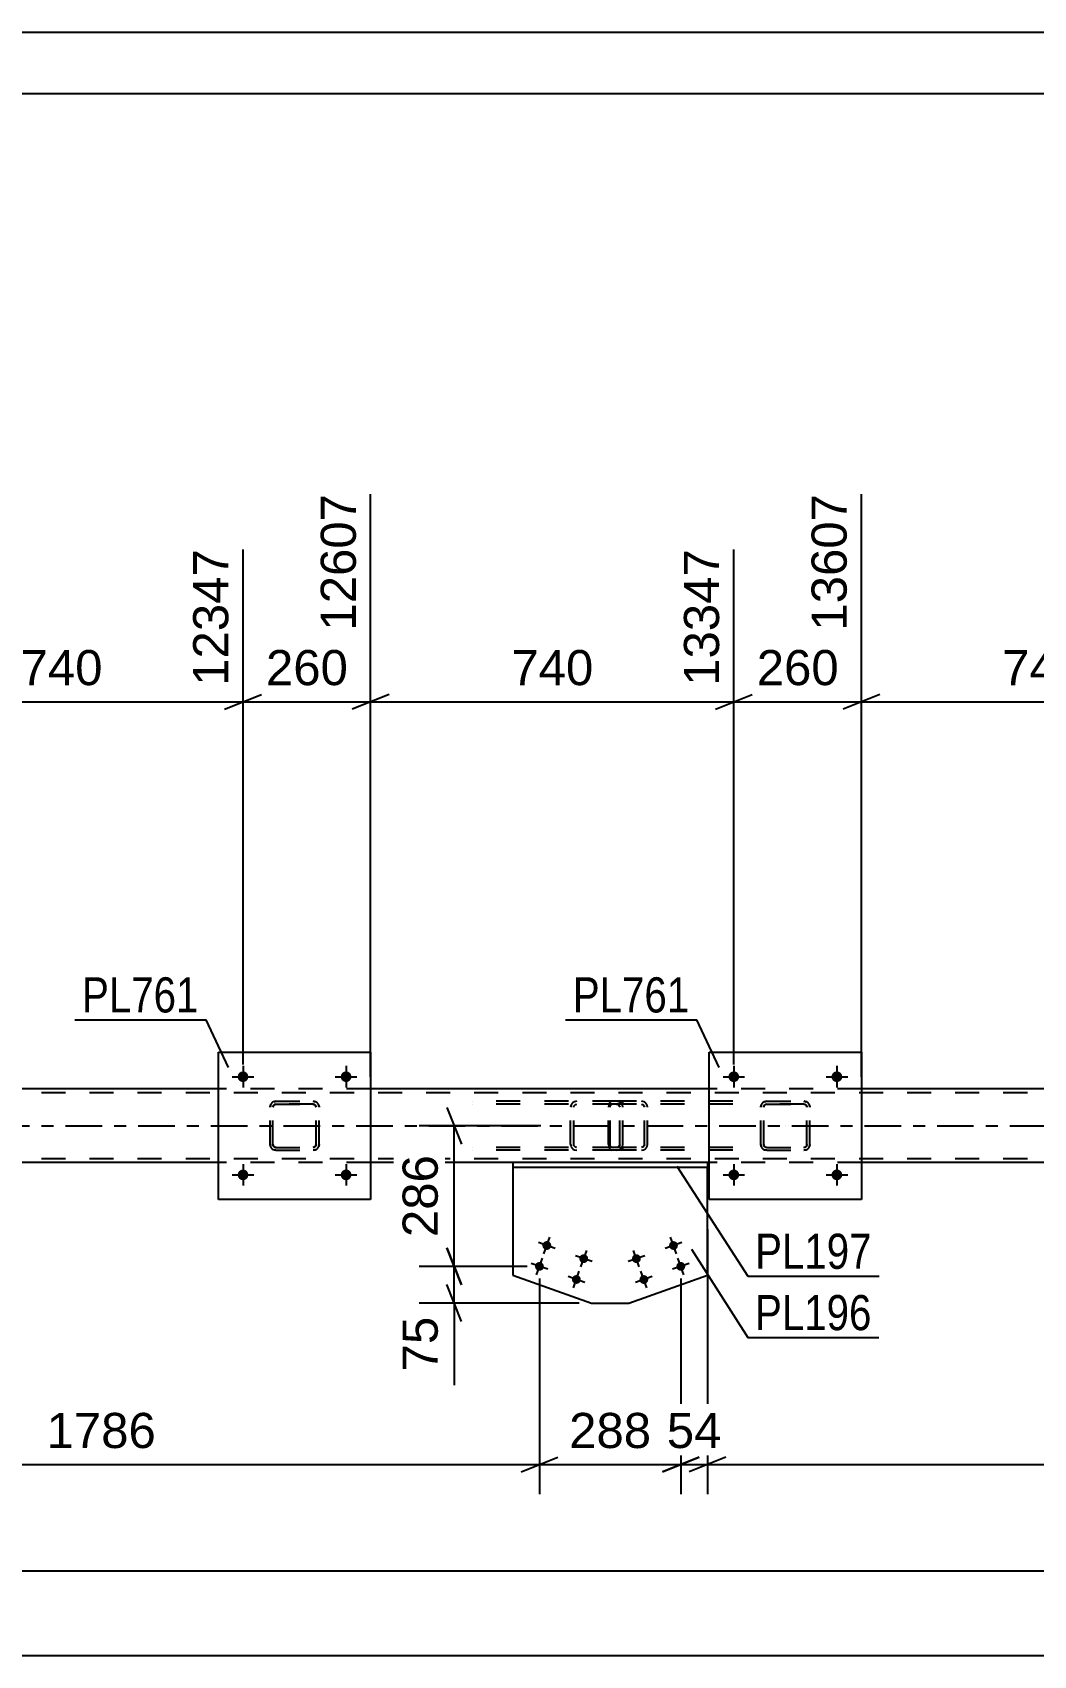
# Model space of a CAD drawing. Header units: millimetres. Extents: x 0 to 1189, y 0 to 841.
# Drawn here: x 603.8 to 685.4, y 708.7 to 841 of the extents above; entities that cross this region are included whole.
import ezdxf

# ---------------------------------------------------------------- set-up
doc = ezdxf.new("R2010")
doc.units = ezdxf.units.MM
doc.linetypes.add('DXK_LINE_DOT2', pattern=[3.9198, 1.9599, -1.9599])
doc.linetypes.add('DXK_LINE_DOT3', pattern=[5.9187, 2.979, -0.9799, 0.9799, -0.9799])
doc.styles.add('Arial', font='ARIAL.TTF', dxfattribs={"height": 0.2})
doc.styles.add('Arial Narrow', font='ARIALN.TTF', dxfattribs={"height": 0.2})

# ---------------------------------------------------------------- blocks, each defined once
blk = doc.blocks.new('Unknown-203770571-1117')
at = {"color": 5, "linetype": 'Continuous'}
for p, q in [((1189, 841), (0, 841)), ((1184, 836), (5, 836))]:
    blk.add_line(p, q, dxfattribs=at)
blk = doc.blocks.new('Part-203770571-5177 - 5147')
at = {"color": 7, "linetype": 'DXK_LINE_DOT2'}
for p, q in [((650.74, 753.57), (650.72, 753.39)), ((650.72, 750.35), (650.72, 753.39)), ((650.8, 753.73), (650.74, 753.57)), ((650.88, 753.83), (650.8, 753.73)), ((650.85, 753.39), (650.86, 753.48)), ((650.85, 750.35), (650.85, 753.39)), ((650.86, 753.48), (650.89, 753.56)), ((650.99, 753.87), (650.88, 753.83)), ((650.89, 753.56), (650.94, 753.61)), ((650.94, 753.61), (650.99, 753.63)), ((660.84, 753.87), (650.99, 753.87)), ((660.84, 753.63), (650.99, 753.63)), ((651.89, 753.63), (651.89, 753.87)), ((653.59, 753.83), (653.4, 753.87)), ((653.4, 753.63), (653.49, 753.61)), ((653.49, 753.61), (653.57, 753.56)), ((653.57, 753.56), (653.63, 753.48)), ((653.63, 753.48), (653.65, 753.39)), ((653.65, 750.35), (653.65, 753.39)), ((653.9, 753.39), (653.86, 753.57)), ((653.9, 750.35), (653.9, 753.39)), ((650.72, 750.35), (650.74, 750.17)), ((650.86, 750.26), (650.85, 750.35)), ((650.89, 750.18), (650.86, 750.26)), ((653.63, 750.26), (653.57, 750.18)), ((653.65, 750.35), (653.63, 750.26)), ((653.86, 750.17), (653.9, 750.35)), ((650.74, 750.17), (650.8, 750.01)), ((650.8, 750.01), (650.88, 749.91)), ((650.88, 749.91), (650.99, 749.87)), ((650.94, 750.13), (650.89, 750.18)), ((650.99, 750.11), (650.94, 750.13)), ((660.84, 750.11), (650.99, 750.11)), ((660.84, 749.87), (650.99, 749.87)), ((651.89, 749.87), (651.89, 750.11)), ((653.49, 750.13), (653.4, 750.11)), ((653.4, 749.87), (653.59, 749.91)), ((653.57, 750.18), (653.49, 750.13))]:
    blk.add_line(p, q, dxfattribs=at)
for centre, start, end in [((653.41, 753.37), 23.8951, 68.8487), ((653.41, 750.37), 291.1513, 336.1049)]:
    blk.add_arc(centre, 0.492, start, end, dxfattribs=at)
blk = doc.blocks.new('Part-203770571-5179 - 5147')
at = {"color": 7, "linetype": 'DXK_LINE_DOT2'}
for p, q in [((651.37, 753.87), (639.6, 753.87)), ((651.37, 753.63), (639.6, 753.63)), ((647.67, 753.57), (647.63, 753.39)), ((647.63, 750.35), (647.63, 753.39)), ((647.88, 753.39), (647.9, 753.48)), ((647.88, 750.35), (647.88, 753.39)), ((647.9, 753.48), (647.96, 753.56)), ((648.14, 753.87), (647.94, 753.83)), ((647.96, 753.56), (648.04, 753.61)), ((648.04, 753.61), (648.14, 753.63)), ((651.57, 753.83), (651.37, 753.87)), ((651.37, 753.63), (651.47, 753.61)), ((651.47, 753.61), (651.56, 753.56)), ((651.56, 753.56), (651.61, 753.48)), ((651.61, 753.48), (651.63, 753.39)), ((651.63, 750.35), (651.63, 753.39)), ((651.89, 753.39), (651.85, 753.57)), ((651.89, 750.35), (651.89, 753.39)), ((647.63, 750.35), (647.67, 750.17)), ((647.9, 750.26), (647.88, 750.35)), ((647.96, 750.18), (647.9, 750.26)), ((651.61, 750.26), (651.56, 750.18)), ((651.63, 750.35), (651.61, 750.26)), ((651.85, 750.17), (651.89, 750.35)), ((651.37, 750.11), (639.6, 750.11)), ((651.37, 749.87), (639.6, 749.87)), ((647.94, 749.91), (648.14, 749.87)), ((648.04, 750.13), (647.96, 750.18)), ((648.14, 750.11), (648.04, 750.13)), ((651.47, 750.13), (651.37, 750.11)), ((651.37, 749.87), (651.57, 749.91)), ((651.56, 750.18), (651.47, 750.13))]:
    blk.add_line(p, q, dxfattribs=at)
for centre, start, end in [((648.12, 753.37), 110.7583, 155.68), ((651.39, 753.37), 24.32, 69.2417), ((648.12, 750.37), 204.32, 249.2417), ((651.39, 750.37), 290.7583, 335.68)]:
    blk.add_arc(centre, 0.496, start, end, dxfattribs=at)
blk = doc.blocks.new('Part-203770571-5318 - 5147')
at = {"color": 7, "linetype": 'DXK_LINE_DOT2'}
for p, q in [((663.13, 753.39), (663.17, 753.57)), ((663.17, 753.57), (663.13, 753.39)), ((663.13, 750.35), (663.13, 753.39)), ((663.37, 753.39), (663.39, 753.48)), ((663.39, 753.48), (663.37, 753.39)), ((663.37, 750.35), (663.37, 753.39)), ((663.39, 753.48), (663.44, 753.56)), ((663.44, 753.56), (663.39, 753.48)), ((663.43, 753.83), (663.61, 753.87)), ((663.61, 753.87), (663.43, 753.83)), ((663.44, 753.56), (663.52, 753.61)), ((663.52, 753.61), (663.44, 753.56)), ((663.52, 753.61), (663.61, 753.63)), ((663.61, 753.63), (663.52, 753.61)), ((663.61, 753.87), (666.65, 753.87)), ((663.61, 753.87), (663.61, 753.87)), ((663.61, 753.87), (666.65, 753.87)), ((663.61, 753.63), (666.65, 753.63)), ((663.61, 753.63), (663.61, 753.63)), ((666.65, 753.63), (663.61, 753.63)), ((666.65, 753.87), (666.65, 753.87)), ((666.65, 753.87), (666.84, 753.83)), ((666.84, 753.83), (666.65, 753.87)), ((666.65, 753.63), (666.65, 753.63)), ((666.65, 753.63), (666.74, 753.61)), ((666.74, 753.61), (666.65, 753.63)), ((666.74, 753.61), (666.82, 753.56)), ((666.82, 753.56), (666.74, 753.61)), ((666.82, 753.56), (666.87, 753.48)), ((666.87, 753.48), (666.82, 753.56)), ((666.87, 753.48), (666.89, 753.39)), ((666.89, 753.39), (666.87, 753.48)), ((666.89, 750.35), (666.89, 753.39)), ((667.1, 753.57), (667.13, 753.39)), ((667.13, 753.39), (667.1, 753.57)), ((667.13, 750.35), (667.13, 753.39)), ((663.17, 750.17), (663.13, 750.35)), ((663.13, 750.35), (663.17, 750.16)), ((663.39, 750.26), (663.37, 750.35)), ((663.37, 750.35), (663.39, 750.26)), ((663.44, 750.18), (663.39, 750.26)), ((663.39, 750.26), (663.44, 750.18)), ((666.87, 750.26), (666.82, 750.18)), ((666.82, 750.18), (666.87, 750.26)), ((666.89, 750.35), (666.87, 750.26)), ((666.87, 750.26), (666.89, 750.35)), ((667.13, 750.35), (667.1, 750.17)), ((667.1, 750.16), (667.13, 750.35)), ((663.61, 749.87), (663.43, 749.91)), ((663.43, 749.9), (663.61, 749.87)), ((663.52, 750.13), (663.44, 750.18)), ((663.44, 750.18), (663.52, 750.13)), ((663.61, 750.11), (663.52, 750.13)), ((663.52, 750.13), (663.61, 750.11)), ((663.61, 750.11), (666.65, 750.11)), ((663.61, 750.11), (663.61, 750.11)), ((663.61, 750.11), (666.65, 750.11)), ((663.61, 749.87), (666.65, 749.87)), ((663.61, 749.87), (663.61, 749.87)), ((663.61, 749.87), (666.65, 749.87)), ((666.74, 750.13), (666.65, 750.11)), ((666.65, 750.11), (666.74, 750.13)), ((666.65, 750.11), (666.65, 750.11)), ((666.84, 749.91), (666.65, 749.87)), ((666.65, 749.87), (666.84, 749.9)), ((666.65, 749.87), (666.65, 749.87)), ((666.82, 750.18), (666.74, 750.13)), ((666.74, 750.13), (666.82, 750.18))]:
    blk.add_line(p, q, dxfattribs=at)
at = {"color": 7, "linetype": 'DXK_LINE_DOT3'}
blk.add_line((665.13, 751.87), (665.13, 751.87), dxfattribs=at)
at = {"color": 7, "linetype": 'DXK_LINE_DOT2'}
for centre, start, end in [((663.61, 753.39), 112.5, 157.5), ((663.61, 753.39), 112.5, 157.5), ((666.65, 753.39), 22.5, 67.5), ((666.65, 753.39), 22.5, 67.5), ((663.61, 750.35), 202.5, 247.5), ((663.61, 750.35), 202.5, 247.5), ((666.65, 750.35), 292.5, 337.5), ((666.65, 750.35), 292.5, 337.5)]:
    blk.add_arc(centre, 0.48, start, end, dxfattribs=at)
blk = doc.blocks.new('Part-203770571-5323 - 5147')
at = {"color": 2, "linetype": 'Continuous'}
for p, q in [((658.93, 745.87), (658.93, 757.87)), ((658.93, 757.87), (671.33, 757.87)), ((671.33, 757.87), (671.33, 745.87)), ((671.33, 745.87), (658.93, 745.87))]:
    blk.add_line(p, q, dxfattribs=at)
blk = doc.blocks.new('Part-203770571-5351 - 5147')
at = {"color": 2, "linetype": 'Continuous'}
for p, q in [((618.93, 745.87), (618.93, 757.87)), ((618.93, 757.87), (631.33, 757.87)), ((631.33, 757.87), (631.33, 745.87)), ((631.33, 745.87), (618.93, 745.87))]:
    blk.add_line(p, q, dxfattribs=at)
blk = doc.blocks.new('Part-203770571-5352 - 5147')
at = {"color": 7, "linetype": 'DXK_LINE_DOT2'}
for p, q in [((623.13, 753.39), (623.17, 753.57)), ((623.17, 753.57), (623.13, 753.39)), ((623.13, 750.35), (623.13, 753.39)), ((623.37, 753.39), (623.39, 753.48)), ((623.39, 753.48), (623.37, 753.39)), ((623.37, 750.35), (623.37, 753.39)), ((623.39, 753.48), (623.44, 753.56)), ((623.44, 753.56), (623.39, 753.48)), ((623.43, 753.83), (623.61, 753.87)), ((623.61, 753.87), (623.43, 753.83)), ((623.44, 753.56), (623.52, 753.61)), ((623.52, 753.61), (623.44, 753.56)), ((623.52, 753.61), (623.61, 753.63)), ((623.61, 753.63), (623.52, 753.61)), ((623.61, 753.87), (626.65, 753.87)), ((623.61, 753.87), (623.61, 753.87)), ((623.61, 753.87), (626.65, 753.87)), ((623.61, 753.63), (626.65, 753.63)), ((623.61, 753.63), (623.61, 753.63)), ((626.65, 753.63), (623.61, 753.63)), ((626.65, 753.87), (626.65, 753.87)), ((626.65, 753.87), (626.84, 753.83)), ((626.84, 753.83), (626.65, 753.87)), ((626.65, 753.63), (626.65, 753.63)), ((626.65, 753.63), (626.74, 753.61)), ((626.74, 753.61), (626.65, 753.63)), ((626.74, 753.61), (626.82, 753.56)), ((626.82, 753.56), (626.74, 753.61)), ((626.82, 753.56), (626.87, 753.48)), ((626.87, 753.48), (626.82, 753.56)), ((626.87, 753.48), (626.89, 753.39)), ((626.89, 753.39), (626.87, 753.48)), ((626.89, 750.35), (626.89, 753.39)), ((627.1, 753.57), (627.13, 753.39)), ((627.13, 753.39), (627.1, 753.57)), ((627.13, 750.35), (627.13, 753.39)), ((623.17, 750.17), (623.13, 750.35)), ((623.13, 750.35), (623.17, 750.16)), ((623.39, 750.26), (623.37, 750.35)), ((623.37, 750.35), (623.39, 750.26)), ((623.44, 750.18), (623.39, 750.26)), ((623.39, 750.26), (623.44, 750.18)), ((626.87, 750.26), (626.82, 750.18)), ((626.82, 750.18), (626.87, 750.26)), ((626.89, 750.35), (626.87, 750.26)), ((626.87, 750.26), (626.89, 750.35)), ((627.13, 750.35), (627.1, 750.17)), ((627.1, 750.16), (627.13, 750.35)), ((623.61, 749.87), (623.43, 749.91)), ((623.43, 749.9), (623.61, 749.87)), ((623.52, 750.13), (623.44, 750.18)), ((623.44, 750.18), (623.52, 750.13)), ((623.61, 750.11), (623.52, 750.13)), ((623.52, 750.13), (623.61, 750.11)), ((623.61, 750.11), (626.65, 750.11)), ((623.61, 750.11), (623.61, 750.11)), ((623.61, 750.11), (626.65, 750.11)), ((623.61, 749.87), (626.65, 749.87)), ((623.61, 749.87), (623.61, 749.87)), ((623.61, 749.87), (626.65, 749.87)), ((626.74, 750.13), (626.65, 750.11)), ((626.65, 750.11), (626.74, 750.13)), ((626.65, 750.11), (626.65, 750.11)), ((626.84, 749.91), (626.65, 749.87)), ((626.65, 749.87), (626.84, 749.9)), ((626.65, 749.87), (626.65, 749.87)), ((626.82, 750.18), (626.74, 750.13)), ((626.74, 750.13), (626.82, 750.18))]:
    blk.add_line(p, q, dxfattribs=at)
at = {"color": 7, "linetype": 'DXK_LINE_DOT3'}
blk.add_line((625.13, 751.87), (625.13, 751.87), dxfattribs=at)
at = {"color": 7, "linetype": 'DXK_LINE_DOT2'}
for centre, start, end in [((623.61, 753.39), 112.5, 157.5), ((623.61, 753.39), 112.5, 157.5), ((626.65, 753.39), 22.5, 67.5), ((626.65, 753.39), 22.5, 67.5), ((623.61, 750.35), 202.5, 247.5), ((623.61, 750.35), 202.5, 247.5), ((626.65, 750.35), 292.5, 337.5), ((626.65, 750.35), 292.5, 337.5)]:
    blk.add_arc(centre, 0.48, start, end, dxfattribs=at)
blk = doc.blocks.new('Bolt-203770571-5492 - 5147')
at = {"linetype": 'Continuous'}
for points in [[(645.35, 742.23, -1), (646.03, 741.99, -1)], [(648.36, 741.16, -1), (649.04, 740.92, -1)], [(644.75, 740.53, -1), (645.43, 740.29, -1)], [(647.76, 739.46, -1), (648.44, 739.22, -1)]]:
    blk.add_hatch(color=1, dxfattribs=at).paths.add_polyline_path(points)
at = {"color": 1, "linetype": 'Continuous'}
for p, q in [((646.37, 741.87), (645.01, 742.35)), ((645.45, 741.43), (645.93, 742.78)), ((644.85, 739.73), (645.33, 741.09)), ((649.38, 740.8), (648.03, 741.28)), ((648.46, 740.36), (648.94, 741.71)), ((645.76, 740.17), (644.41, 740.65)), ((647.86, 738.66), (648.34, 740.02)), ((648.78, 739.1), (647.42, 739.58))]:
    blk.add_line(p, q, dxfattribs=at)
blk = doc.blocks.new('Part-203770571-5486 - 5147')
at = {"color": 2, "linetype": 'Continuous'}
for p, q in [((642.92, 748.47), (642.92, 739.69)), ((658.78, 739.69), (658.78, 748.47)), ((642.92, 739.69), (649.33, 737.42)), ((652.37, 737.42), (658.78, 739.69)), ((649.33, 737.42), (652.37, 737.42))]:
    blk.add_line(p, q, dxfattribs=at)
at = {"color": 7, "linetype": 'DXK_LINE_DOT2'}
blk.add_line((658.78, 748.47), (642.92, 748.47), dxfattribs=at)
blk = doc.blocks.new('Bolt-203770571-5373 - 5147')
at = {"linetype": 'Continuous'}
for points in [[(621.37, 747.87, -1), (620.49, 747.87, -1)], [(629.77, 747.87, -1), (628.89, 747.87, -1)]]:
    blk.add_hatch(color=1, dxfattribs=at).paths.add_polyline_path(points)
at = {"color": 1, "linetype": 'Continuous'}
for p, q in [((620.05, 747.87), (621.81, 747.87)), ((620.93, 748.75), (620.93, 746.99)), ((628.45, 747.87), (630.21, 747.87)), ((629.33, 748.75), (629.33, 746.99))]:
    blk.add_line(p, q, dxfattribs=at)
blk = doc.blocks.new('Bolt-203770571-5374 - 5147')
at = {"linetype": 'Continuous'}
for points in [[(621.37, 755.87, -1), (620.49, 755.87, -1)], [(629.77, 755.87, -1), (628.89, 755.87, -1)]]:
    blk.add_hatch(color=1, dxfattribs=at).paths.add_polyline_path(points)
at = {"color": 1, "linetype": 'Continuous'}
for p, q in [((620.05, 755.87), (621.81, 755.87)), ((620.93, 756.75), (620.93, 754.99)), ((628.45, 755.87), (630.21, 755.87)), ((629.33, 756.75), (629.33, 754.99))]:
    blk.add_line(p, q, dxfattribs=at)
blk = doc.blocks.new('Bolt-203770571-5375 - 5147')
at = {"linetype": 'Continuous'}
for points in [[(661.37, 747.87, -1), (660.49, 747.87, -1)], [(669.77, 747.87, -1), (668.89, 747.87, -1)]]:
    blk.add_hatch(color=1, dxfattribs=at).paths.add_polyline_path(points)
at = {"color": 1, "linetype": 'Continuous'}
for p, q in [((660.05, 747.87), (661.81, 747.87)), ((660.93, 748.75), (660.93, 746.99)), ((668.45, 747.87), (670.21, 747.87)), ((669.33, 748.75), (669.33, 746.99))]:
    blk.add_line(p, q, dxfattribs=at)
blk = doc.blocks.new('Bolt-203770571-5376 - 5147')
at = {"linetype": 'Continuous'}
for points in [[(661.37, 755.87, -1), (660.49, 755.87, -1)], [(669.77, 755.87, -1), (668.89, 755.87, -1)]]:
    blk.add_hatch(color=1, dxfattribs=at).paths.add_polyline_path(points)
at = {"color": 1, "linetype": 'Continuous'}
for p, q in [((660.05, 755.87), (661.81, 755.87)), ((660.93, 756.75), (660.93, 754.99)), ((668.45, 755.87), (670.21, 755.87)), ((669.33, 756.75), (669.33, 754.99))]:
    blk.add_line(p, q, dxfattribs=at)
blk = doc.blocks.new('Part-203770571-5416 - 5147')
at = {"color": 7, "linetype": 'DXK_LINE_DOT2'}
for p, q in [((759.33, 754.55), (127.06, 754.55)), ((631.33, 754.87), (618.93, 754.87)), ((671.33, 754.87), (658.93, 754.87)), ((759.33, 749.19), (127.06, 749.19)), ((631.33, 748.87), (618.93, 748.87)), ((658.78, 748.87), (642.92, 748.87)), ((671.33, 748.87), (658.93, 748.87))]:
    blk.add_line(p, q, dxfattribs=at)
at = {"color": 2, "linetype": 'Continuous'}
for p, q in [((618.93, 754.87), (591.33, 754.87)), ((658.93, 754.87), (631.33, 754.87)), ((698.93, 754.87), (671.33, 754.87)), ((618.93, 748.87), (591.33, 748.87)), ((642.92, 748.87), (631.33, 748.87)), ((658.93, 748.87), (658.78, 748.87)), ((698.93, 748.87), (671.33, 748.87))]:
    blk.add_line(p, q, dxfattribs=at)
at = {"color": 7, "linetype": 'DXK_LINE_DOT3'}
blk.add_line((127.06, 751.87), (759.33, 751.87), dxfattribs=at)
blk = doc.blocks.new('Part-203770571-5491 - 5147')
at = {"color": 2, "linetype": 'Continuous'}
for p, q in [((658.78, 748.87), (642.92, 748.87)), ((642.92, 748.87), (642.92, 748.47)), ((658.78, 748.47), (642.92, 748.47)), ((658.78, 748.87), (658.78, 748.47))]:
    blk.add_line(p, q, dxfattribs=at)
blk = doc.blocks.new('Bolt-203770571-5493 - 5147')
at = {"linetype": 'Continuous'}
for points in [[(655.67, 741.99, -1), (656.35, 742.23, -1)], [(652.65, 740.92, -1), (653.33, 741.16, -1)], [(653.26, 739.22, -1), (653.94, 739.46, -1)], [(656.27, 740.29, -1), (656.95, 740.53, -1)]]:
    blk.add_hatch(color=1, dxfattribs=at).paths.add_polyline_path(points)
at = {"color": 1, "linetype": 'Continuous'}
for p, q in [((656.69, 742.35), (655.33, 741.87)), ((656.25, 741.43), (655.77, 742.78)), ((653.67, 741.28), (652.32, 740.8)), ((653.23, 740.36), (652.75, 741.71)), ((656.85, 739.73), (656.37, 741.09)), ((653.84, 738.66), (653.36, 740.02)), ((657.29, 740.65), (655.93, 740.17)), ((654.27, 739.58), (652.92, 739.1))]:
    blk.add_line(p, q, dxfattribs=at)
blk = doc.blocks.new('StraightDimension-203770571-22067 - 5147')
at = {"color": 7, "linetype": 'Continuous'}
for p, q in [((631.33, 755.87), (631.33, 803.36)), ((620.93, 756.87), (620.93, 798.86)), ((619.43, 785.84), (622.43, 787.04)), ((620.93, 786.44), (631.33, 786.44)), ((632.83, 787.04), (629.83, 785.84))]:
    blk.add_line(p, q, dxfattribs=at)
at = {"color": 0}
blk.add_wipeout([(630.07, 787.19), (630.07, 791.39), (622.2, 791.39), (622.2, 787.19)], dxfattribs=at)
at = {"color": 3, "style": 'Arial'}
blk.add_text('260', height=2.865, dxfattribs=at).set_placement((622.8, 787.79))
at = {"color": 0, "linetype": 'Continuous'}
blk.add_wipeout([(630.73, 803.96), (626.53, 803.96), (626.53, 791.64), (630.73, 791.64)], dxfattribs=at)
at = {"color": 3, "linetype": 'Continuous', "style": 'Arial'}
blk.add_text('12607', height=2.865, rotation=90.0002, dxfattribs=at).set_placement((630.13, 792.24))
blk = doc.blocks.new('StraightDimension-203770571-22064 - 5147')
at = {"color": 7, "linetype": 'Continuous'}
for p, q in [((671.33, 755.87), (671.33, 803.36)), ((700.93, 756.87), (700.93, 798.86)), ((672.83, 787.04), (669.83, 785.84)), ((671.33, 786.44), (700.93, 786.44)), ((699.43, 785.84), (702.43, 787.04))]:
    blk.add_line(p, q, dxfattribs=at)
at = {"color": 0}
blk.add_wipeout([(690.07, 787.19), (690.07, 791.39), (682.2, 791.39), (682.2, 787.19)], dxfattribs=at)
at = {"color": 3, "style": 'Arial'}
blk.add_text('740', height=2.865, dxfattribs=at).set_placement((682.8, 787.79))
at = {"color": 0, "linetype": 'Continuous'}
blk.add_wipeout([(700.33, 799.46), (696.13, 799.46), (696.13, 787.14), (700.33, 787.14)], dxfattribs=at)
at = {"color": 3, "linetype": 'Continuous', "style": 'Arial'}
blk.add_text('14347', height=2.865, rotation=90.0002, dxfattribs=at).set_placement((699.73, 787.74))
blk = doc.blocks.new('StraightDimension-203770571-22066 - 5147')
at = {"color": 7, "linetype": 'Continuous'}
for p, q in [((631.33, 755.87), (631.33, 803.36)), ((660.93, 756.87), (660.93, 798.86)), ((632.83, 787.04), (629.83, 785.84)), ((631.33, 786.44), (660.93, 786.44)), ((659.43, 785.84), (662.43, 787.04))]:
    blk.add_line(p, q, dxfattribs=at)
at = {"color": 0}
blk.add_wipeout([(650.07, 787.19), (650.07, 791.39), (642.2, 791.39), (642.2, 787.19)], dxfattribs=at)
at = {"color": 3, "style": 'Arial'}
blk.add_text('740', height=2.865, dxfattribs=at).set_placement((642.8, 787.79))
at = {"color": 0, "linetype": 'Continuous'}
blk.add_wipeout([(660.33, 799.46), (656.13, 799.46), (656.13, 787.14), (660.33, 787.14)], dxfattribs=at)
at = {"color": 3, "linetype": 'Continuous', "style": 'Arial'}
blk.add_text('13347', height=2.865, rotation=90.0002, dxfattribs=at).set_placement((659.73, 787.74))
blk = doc.blocks.new('StraightDimension-203770571-5887 - 5147')
at = {"color": 7, "linetype": 'Continuous'}
blk.add_line((126.26, 715.58), (772.23, 715.58), dxfattribs=at)
blk = doc.blocks.new('StraightDimension-203770571-6618 - 5147')
at = {"color": 7, "linetype": 'Continuous'}
blk.add_line((127.06, 708.68), (771.43, 708.68), dxfattribs=at)
blk = doc.blocks.new('StraightDimension-203770571-39113 - 5147')
at = {"color": 7, "linetype": 'Continuous'}
for p, q in [((645.09, 739.41), (645.09, 721.85)), ((656.61, 739.41), (656.61, 721.85)), ((643.59, 723.65), (646.59, 724.85)), ((645.09, 724.25), (656.61, 724.25)), ((658.11, 724.85), (655.11, 723.65))]:
    blk.add_line(p, q, dxfattribs=at)
at = {"color": 0}
blk.add_wipeout([(654.78, 725), (654.78, 729.2), (646.91, 729.2), (646.91, 725)], dxfattribs=at)
at = {"color": 3, "style": 'Arial'}
blk.add_text('288', height=2.865, dxfattribs=at).set_placement((647.51, 725.6))
blk = doc.blocks.new('StraightDimension-203770571-22065 - 5147')
at = {"color": 7, "linetype": 'Continuous'}
for p, q in [((671.33, 755.87), (671.33, 803.36)), ((660.93, 756.87), (660.93, 798.86)), ((659.43, 785.84), (662.43, 787.04)), ((660.93, 786.44), (671.33, 786.44)), ((672.83, 787.04), (669.83, 785.84))]:
    blk.add_line(p, q, dxfattribs=at)
at = {"color": 0}
blk.add_wipeout([(670.07, 787.19), (670.07, 791.39), (662.2, 791.39), (662.2, 787.19)], dxfattribs=at)
at = {"color": 3, "style": 'Arial'}
blk.add_text('260', height=2.865, dxfattribs=at).set_placement((662.8, 787.79))
at = {"color": 0, "linetype": 'Continuous'}
blk.add_wipeout([(670.73, 803.96), (666.53, 803.96), (666.53, 791.64), (670.73, 791.64)], dxfattribs=at)
at = {"color": 3, "linetype": 'Continuous', "style": 'Arial'}
blk.add_text('13607', height=2.865, rotation=90.0002, dxfattribs=at).set_placement((670.13, 792.24))
blk = doc.blocks.new('StraightDimension-203770571-22068 - 5147')
at = {"color": 7, "linetype": 'Continuous'}
for p, q in [((591.33, 755.87), (591.33, 803.36)), ((620.93, 756.87), (620.93, 798.86)), ((592.83, 787.04), (589.83, 785.84)), ((591.33, 786.44), (620.93, 786.44)), ((619.43, 785.84), (622.43, 787.04))]:
    blk.add_line(p, q, dxfattribs=at)
at = {"color": 0}
blk.add_wipeout([(610.07, 787.19), (610.07, 791.39), (602.2, 791.39), (602.2, 787.19)], dxfattribs=at)
at = {"color": 3, "style": 'Arial'}
blk.add_text('740', height=2.865, dxfattribs=at).set_placement((602.8, 787.79))
at = {"color": 0, "linetype": 'Continuous'}
blk.add_wipeout([(620.33, 799.46), (616.13, 799.46), (616.13, 787.14), (620.33, 787.14)], dxfattribs=at)
at = {"color": 3, "linetype": 'Continuous', "style": 'Arial'}
blk.add_text('12347', height=2.865, rotation=90.0002, dxfattribs=at).set_placement((619.73, 787.74))
blk = doc.blocks.new('StraightDimension-203770571-39111 - 5147')
at = {"color": 7, "linetype": 'Continuous'}
for p, q in [((658.78, 743.45), (658.78, 721.85)), ((730.22, 739.41), (730.22, 721.85)), ((660.28, 724.85), (657.28, 723.65)), ((658.78, 724.25), (730.22, 724.25)), ((728.72, 723.65), (731.72, 724.85))]:
    blk.add_line(p, q, dxfattribs=at)
at = {"color": 0}
blk.add_wipeout([(699.55, 725), (699.55, 729.2), (689.45, 729.2), (689.45, 725)], dxfattribs=at)
at = {"color": 3, "style": 'Arial'}
blk.add_text('1786', height=2.865, dxfattribs=at).set_placement((690.05, 725.6))
blk = doc.blocks.new('StraightDimension-203770571-39114 - 5147')
at = {"color": 7, "linetype": 'Continuous'}
for p, q in [((573.64, 745.43), (573.64, 721.85)), ((645.09, 739.41), (645.09, 721.85)), ((575.14, 724.85), (572.14, 723.65)), ((573.64, 724.25), (645.09, 724.25)), ((643.59, 723.65), (646.59, 724.85))]:
    blk.add_line(p, q, dxfattribs=at)
at = {"color": 0}
blk.add_wipeout([(614.41, 725), (614.41, 729.2), (604.32, 729.2), (604.32, 725)], dxfattribs=at)
at = {"color": 3, "style": 'Arial'}
blk.add_text('1786', height=2.865, dxfattribs=at).set_placement((604.92, 725.6))
blk = doc.blocks.new('StraightDimension-203770571-39112 - 5147')
at = {"color": 7, "linetype": 'Continuous'}
for p, q in [((658.78, 743.45), (658.78, 721.85)), ((656.61, 739.41), (656.61, 721.85)), ((655.11, 723.65), (658.11, 724.85)), ((656.61, 724.25), (658.78, 724.25)), ((660.28, 724.85), (657.28, 723.65))]:
    blk.add_line(p, q, dxfattribs=at)
at = {"color": 0}
blk.add_wipeout([(660.52, 725), (660.52, 729.2), (654.87, 729.2), (654.87, 725)], dxfattribs=at)
at = {"color": 3, "style": 'Arial'}
blk.add_text('54', height=2.865, dxfattribs=at).set_placement((655.47, 725.6))
blk = doc.blocks.new('StraightDimension-203770571-39788 - 5147')
at = {"color": 7, "linetype": 'Continuous'}
for p, q in [((637.55, 753.37), (638.75, 750.37)), ((645.19, 751.87), (635.3, 751.87)), ((638.15, 740.41), (638.15, 751.87)), ((638.75, 738.91), (637.55, 741.91)), ((644.09, 740.41), (635.3, 740.41))]:
    blk.add_line(p, q, dxfattribs=at)
at = {"color": 0}
blk.add_wipeout([(637.4, 750.07), (633.2, 750.07), (633.2, 742.2), (637.4, 742.2)], dxfattribs=at)
at = {"color": 3, "style": 'Arial'}
blk.add_text('286', height=2.865, rotation=90.0002, dxfattribs=at).set_placement((636.8, 742.8))
blk = doc.blocks.new('StraightDimension-203770571-39789 - 5147')
at = {"color": 7, "linetype": 'Continuous'}
for p, q in [((637.55, 741.91), (638.75, 738.91)), ((644.09, 740.41), (635.3, 740.41)), ((638.15, 737.42), (638.15, 740.41)), ((638.75, 735.92), (637.55, 738.92)), ((648.33, 737.42), (635.3, 737.42)), ((638.15, 737.42), (638.15, 730.72)), ((638.15, 737.42), (638.15, 730.72))]:
    blk.add_line(p, q, dxfattribs=at)
at = {"color": 0}
blk.add_wipeout([(637.4, 736.89), (633.2, 736.89), (633.2, 731.25), (637.4, 731.25)], dxfattribs=at)
at = {"color": 3, "style": 'Arial'}
blk.add_text('75', height=2.865, rotation=90.0002, dxfattribs=at).set_placement((636.8, 731.85))
blk = doc.blocks.new('Mark-203770571-5487 - 5147')
at = {"color": 0}
blk.add_wipeout([(672.17, 740.21), (672.17, 743.21), (662.67, 743.21), (662.67, 740.21)], dxfattribs=at)
blk.add_wipeout([(672.17, 740.21), (672.17, 743.21), (662.67, 743.21), (662.67, 740.21)], dxfattribs=at)
at = {"color": 30, "linetype": 'Continuous'}
for p, q in [((656.29, 748.58), (662.07, 739.61)), ((662.07, 739.61), (672.77, 739.61))]:
    blk.add_line(p, q, dxfattribs=at)
at = {"color": 3, "style": 'Arial Narrow'}
blk.add_text('PL197', height=2.863, dxfattribs=at).set_placement((662.67, 740.21))
blk = doc.blocks.new('Mark-203770571-5319 - 5147')
at = {"color": 0}
blk.add_wipeout([(657.32, 761.11), (657.32, 764.11), (647.81, 764.11), (647.81, 761.11)], dxfattribs=at)
blk.add_wipeout([(657.32, 761.11), (657.32, 764.11), (647.81, 764.11), (647.81, 761.11)], dxfattribs=at)
at = {"color": 30, "linetype": 'Continuous'}
for p in [(647.21, 760.51), (659.74, 756.61)]:
    blk.add_line(p, (657.92, 760.51), dxfattribs=at)
at = {"color": 3, "style": 'Arial Narrow'}
blk.add_text('PL761', height=2.863, dxfattribs=at).set_placement((647.81, 761.11))
blk = doc.blocks.new('Mark-203770571-5347 - 5147')
at = {"color": 0}
blk.add_wipeout([(617.32, 761.11), (617.32, 764.11), (607.81, 764.11), (607.81, 761.11)], dxfattribs=at)
blk.add_wipeout([(617.32, 761.11), (617.32, 764.11), (607.81, 764.11), (607.81, 761.11)], dxfattribs=at)
at = {"color": 30, "linetype": 'Continuous'}
for p in [(607.21, 760.51), (619.74, 756.61)]:
    blk.add_line(p, (617.92, 760.51), dxfattribs=at)
at = {"color": 3, "style": 'Arial Narrow'}
blk.add_text('PL761', height=2.863, dxfattribs=at).set_placement((607.81, 761.11))
blk = doc.blocks.new('Mark-203770571-21245 - 5147')
at = {"color": 0}
blk.add_wipeout([(672.16, 735.21), (672.16, 738.21), (662.66, 738.21), (662.66, 735.21)], dxfattribs=at)
blk.add_wipeout([(672.16, 735.21), (672.16, 738.21), (662.66, 738.21), (662.66, 735.21)], dxfattribs=at)
at = {"color": 30, "linetype": 'Continuous'}
for p, q in [((657.49, 741.82), (662.06, 734.61)), ((662.06, 734.61), (672.76, 734.61))]:
    blk.add_line(p, q, dxfattribs=at)
at = {"color": 3, "style": 'Arial Narrow'}
blk.add_text('PL196', height=2.863, dxfattribs=at).set_placement((662.66, 735.21))

msp = doc.modelspace()

# ---------------------------------------------------------------- block references
for name in ['Unknown-203770571-1117', 'Part-203770571-5351 - 5147', 'Part-203770571-5323 - 5147', 'Bolt-203770571-5374 - 5147', 'Bolt-203770571-5376 - 5147', 'Part-203770571-5416 - 5147', 'Part-203770571-5352 - 5147', 'Part-203770571-5179 - 5147', 'Part-203770571-5177 - 5147', 'Part-203770571-5318 - 5147', 'Bolt-203770571-5373 - 5147', 'Part-203770571-5491 - 5147', 'Part-203770571-5486 - 5147', 'Bolt-203770571-5375 - 5147', 'Bolt-203770571-5492 - 5147', 'Bolt-203770571-5493 - 5147']:
    msp.add_blockref(name, (0, 0))

# ---------------------------------------------------------------- next in the draw order: block references
for name in ['StraightDimension-203770571-22067 - 5147', 'StraightDimension-203770571-22064 - 5147', 'StraightDimension-203770571-5887 - 5147']:
    msp.add_blockref(name, (0, 0))

# ---------------------------------------------------------------- next in the draw order: block references
for name in ['StraightDimension-203770571-22068 - 5147', 'StraightDimension-203770571-22066 - 5147', 'StraightDimension-203770571-6618 - 5147']:
    msp.add_blockref(name, (0, 0))

# ---------------------------------------------------------------- next in the draw order: block references
for name in ['StraightDimension-203770571-22065 - 5147', 'Mark-203770571-5347 - 5147', 'StraightDimension-203770571-39113 - 5147']:
    msp.add_blockref(name, (0, 0))

# ---------------------------------------------------------------- next in the draw order: block references
for name in ['Mark-203770571-5319 - 5147', 'StraightDimension-203770571-39114 - 5147', 'StraightDimension-203770571-39111 - 5147']:
    msp.add_blockref(name, (0, 0))

# ---------------------------------------------------------------- next in the draw order: block references
for name in ['StraightDimension-203770571-39788 - 5147', 'StraightDimension-203770571-39112 - 5147']:
    msp.add_blockref(name, (0, 0))

# ---------------------------------------------------------------- next in the draw order: block references
for name in ['Mark-203770571-5487 - 5147', 'StraightDimension-203770571-39789 - 5147']:
    msp.add_blockref(name, (0, 0))

# ---------------------------------------------------------------- next in the draw order: block references
msp.add_blockref('Mark-203770571-21245 - 5147', (0, 0))

doc.saveas('drawing.dxf')
